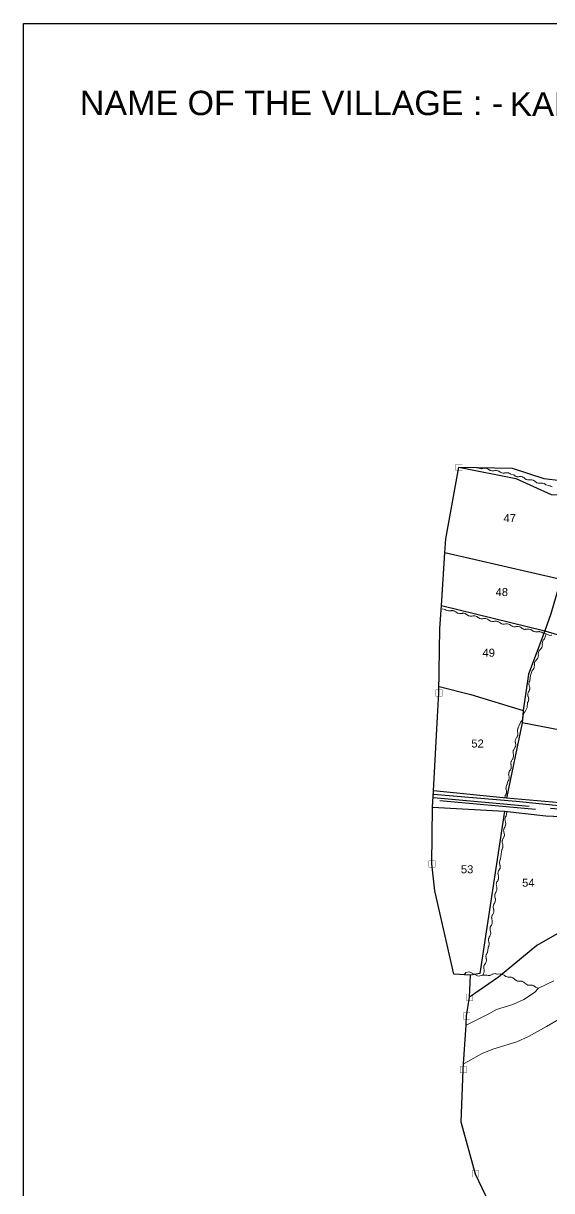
# Model space of a CAD drawing. Header units: inches. Extents: x 45 to 985, y 114 to 777.
# Drawn here: x 45.5 to 243.5, y 339.9 to 777.3 of the extents above; entities that cross this region are included whole.
import ezdxf
from ezdxf.enums import TextEntityAlignment as Align

# ---------------------------------------------------------------- set-up
doc = ezdxf.new("R2010")
doc.units = ezdxf.units.IN
doc.header["$LTSCALE"] = 15
doc.header["$MEASUREMENT"] = 0
doc.linetypes.add('ACAD_ISO02W100', pattern=[15, 12, -3])
for name, color, linetype in [('BOUNDARY', 5, 'Continuous'), ('chainage', 7, 'Continuous'), ('PLOT', 7, 'Continuous'), ('PLOT NO', 7, 'Continuous'), ('ROAD', 50, 'Continuous'), ('STONES', 3, 'Continuous'), ('STREAM', 130, 'SL'), ('TEXT', 3, 'Continuous'), ('V', 6, 'Continuous')]:
    doc.layers.add(name, color=color, linetype=linetype)
doc.styles.get("Standard").update_dxf_attribs({"font": 'arial.ttf'})
doc.linetypes.add('SL', pattern='A,8e-06,[1,streme line,S=0.066667,R=0,X=0,Y=0],-0.839413', length=0.839421)

msp = doc.modelspace()

# ---------------------------------------------------------------- linework, layer by layer
at = {"layer": 'BOUNDARY', "color": 5, "linetype": 'ACAD_ISO02W100', "ltscale": 0.2}
msp.add_lwpolyline([(226.55, 321.83), (214.89, 346.11), (209.52, 365.61), (210.32, 385.23), (210.44, 387.41), (211.43, 401.91), (211.63, 405.37), (212.74, 412.4), (213.03, 420.62), (206.81, 421.05), (199.7, 452.2), (198.59, 462.32), (198.85, 483.63), (199.19, 489.7), (200.72, 517.47), (201.2, 526.41), (201.61, 550.49), (202.16, 559.15), (203.5, 578.93), (203.82, 584.2), (208.75, 610.95), (228.65, 610.58), (240.49, 606.7), (271.53, 603.19)], dxfattribs=at)
at = {"layer": 'PLOT'}
for points in [[(208.75, 610.95), (230.11, 606.71), (243.28, 600.74), (254.97, 600.28)], [(254.97, 600.28), (246.93, 568.93), (243.18, 556.01), (240.96, 549.71), (234.75, 533.4), (232.8, 519.88), (232.49, 515.24), (226.56, 486.95)], [(283.2, 583.66), (275.07, 552.96), (270.76, 539.2), (269.48, 533.87), (262.61, 509.06), (261.73, 508.5), (246.64, 512.48), (232.49, 515.24)], [(246.93, 568.93), (203.5, 578.93)], [(202.16, 559.15), (240.96, 549.71), (256.87, 544.93), (270.76, 539.2)], [(201.27, 528.78), (213.17, 525.81), (232.8, 519.88)], [(478.89, 384.11), (464.26, 392.94), (441.65, 403.15), (420.59, 414.24), (394.3, 426.22), (381.93, 432.18), (372.33, 439.21), (367.82, 442.64), (358.37, 448.36), (349.34, 453.02), (339.59, 458.07), (333.4, 461.27), (329.32, 464.7), (322.72, 471.81), (318.41, 476.38), (298.24, 479.51), (272, 481.51), (230.2, 485.79), (199.18, 488.33)], [(246.72, 485.28), (226.56, 486.95), (199.19, 489.7)], [(198.85, 483.63), (225.84, 482.13), (241.35, 480.36), (252.72, 479.81), (276.01, 477.73), (300.56, 475.76), (301.16, 473.72), (261.65, 448.56), (254.83, 443.6), (247.3, 437.18), (237.87, 431.83), (223.6, 419.94), (212.74, 412.4)], [(225.84, 482.13), (216.54, 421.29), (213.03, 420.62)]]:
    msp.add_lwpolyline(points, dxfattribs=at)
at = {"layer": 'ROAD', "linetype": 'ACAD_ISO02W100', "ltscale": 0.2}
for points in [[(474.98, 350.53), (460.46, 361.26), (424.97, 386.63), (398.21, 405.64), (387.19, 413.62), (373.98, 422.45), (362.96, 430.45), (356.89, 436.24), (351.73, 441.95), (347.04, 446.04), (340.52, 451.08), (338.67, 452.13), (333.43, 459.05), (324.4, 471.84), (315.38, 475.86), (282.27, 478.64), (199.12, 486.23)], [(199.16, 487.24), (243.09, 483.28), (286.44, 479.29), (315.84, 476.96), (325.03, 472.57), (339.38, 453.19), (346.72, 447.85), (352.85, 442.51), (359.99, 435.14), (364.15, 431.05), (373.35, 424.05), (391.4, 411.85), (415.46, 394.42), (425.92, 387.28), (458.71, 363.82), (475.18, 351.59)]]:
    msp.add_lwpolyline(points, dxfattribs=at)
at = {"layer": 'STONES', "linetype": 'ACAD_ISO02W100', "const_width": 0.1}
for points in [[(207.59, 612.14), (210, 612.14), (210, 609.74), (207.59, 609.74)], [(200.04, 527.6), (202.45, 527.6), (202.45, 525.21), (200.04, 525.21)], [(197.43, 463.51), (199.84, 463.51), (199.84, 461.12), (197.43, 461.12)], [(211.58, 413.59), (213.99, 413.59), (213.99, 411.19), (211.58, 411.19)], [(210.47, 406.56), (212.88, 406.56), (212.88, 404.17), (210.47, 404.17)], [(209.16, 386.43), (211.57, 386.43), (211.57, 384.03), (209.16, 384.03)], [(213.73, 347.3), (216.15, 347.3), (216.15, 344.91), (213.73, 344.91)]]:
    msp.add_lwpolyline(points, close=True, dxfattribs=at)
at = {"layer": 'STREAM', "color": 4, "lineweight": 0}
for points in [[(215.76, 610.97), (215.79, 610.94), (215.93, 610.83), (216.25, 610.7), (216.3, 610.65), (216.52, 610.54), (216.95, 610.46), (217.06, 610.46), (217.16, 610.43), (217.51, 610.46), (217.65, 610.48), (217.73, 610.51), (218.02, 610.59), (218.37, 610.59), (218.46, 610.59), (218.67, 610.62), (219.1, 610.54), (219.21, 610.48), (219.32, 610.46), (219.64, 610.3), (219.72, 610.24), (219.8, 610.19), (219.91, 610.11), (220.04, 610), (220.34, 609.84), (220.42, 609.81), (220.64, 609.7), (221.07, 609.62), (221.17, 609.62), (221.28, 609.6), (221.63, 609.62), (221.74, 609.65), (221.85, 609.65), (222.14, 609.73), (222.46, 609.76), (222.57, 609.76), (222.79, 609.78), (223.22, 609.68), (223.33, 609.65), (223.43, 609.62), (223.73, 609.46), (223.84, 609.38), (223.92, 609.35), (224, 609.27), (224.16, 609.17), (224.46, 609), (224.54, 608.98), (224.75, 608.87), (225.18, 608.79), (225.29, 608.79), (225.4, 608.76), (225.75, 608.79), (225.86, 608.82), (225.94, 608.82), (226.23, 608.9), (226.58, 608.92), (226.66, 608.92), (226.91, 608.92), (227.34, 608.84), (227.44, 608.79), (227.55, 608.79), (227.85, 608.63), (227.95, 608.55), (228.04, 608.52), (228.12, 608.44), (228.14, 608.44), (229.27, 608.09), (229.41, 607.95), (229.68, 607.79), (229.76, 607.74), (229.95, 607.6), (230.38, 607.5), (230.48, 607.47), (230.59, 607.44), (230.94, 607.44), (231.05, 607.44), (231.16, 607.44), (231.45, 607.5), (231.8, 607.5), (231.88, 607.5), (232.1, 607.47), (232.53, 607.34), (232.64, 607.28), (232.75, 607.25), (233.01, 607.09), (233.12, 606.99), (233.18, 606.96), (233.28, 606.85), (233.42, 606.74), (233.71, 606.56), (233.77, 606.5), (233.96, 606.39), (234.39, 606.26), (234.49, 606.26), (234.6, 606.23), (234.95, 606.21), (235.06, 606.23), (235.17, 606.23), (235.46, 606.29), (235.81, 606.26), (235.89, 606.26), (236.11, 606.26), (236.54, 606.12), (236.65, 606.07), (236.75, 606.04), (237.05, 605.86), (237.13, 605.77), (237.21, 605.72), (237.29, 605.64), (237.43, 605.51), (237.72, 605.34), (237.78, 605.29), (237.99, 605.16), (238.4, 605.02), (238.53, 605.02), (238.61, 604.99), (238.96, 604.97), (239.1, 604.99), (239.18, 604.99), (239.47, 605.05), (239.82, 605.05), (239.9, 605.05), (240.15, 605.02), (240.55, 604.89), (240.66, 604.83), (240.76, 604.81), (241.06, 604.62), (241.14, 604.54), (241.22, 604.48), (241.3, 604.4), (242.41, 604.08), (242.94, 603.97), (243.08, 603.86), (243.4, 603.73), (243.48, 603.7), (243.7, 603.62)], [(202.47, 557.95), (203.6, 557.68), (203.71, 557.6), (203.79, 557.55), (203.87, 557.47), (204.17, 557.31), (204.27, 557.31), (204.38, 557.25), (204.81, 557.15), (205.05, 557.15), (205.13, 557.15), (205.48, 557.15), (205.78, 557.23), (205.86, 557.23), (205.97, 557.25), (206.32, 557.25), (206.43, 557.23), (206.53, 557.23), (206.96, 557.12), (207.18, 557.01), (207.23, 556.98), (207.56, 556.82), (207.69, 556.69), (207.8, 556.61), (207.85, 556.58), (207.96, 556.5), (208.26, 556.34), (208.36, 556.31), (208.47, 556.26), (208.9, 556.15), (209.12, 556.15), (209.2, 556.15), (209.55, 556.18), (209.84, 556.23), (209.92, 556.23), (210.06, 556.26), (210.41, 556.26), (210.52, 556.26), (210.62, 556.26), (211.05, 556.15), (211.24, 556.04), (211.32, 555.99), (211.62, 555.83), (211.78, 555.72), (211.86, 555.64), (211.94, 555.59), (212.02, 555.5), (212.35, 555.34), (212.45, 555.32), (212.53, 555.26), (212.97, 555.15), (213.21, 555.18), (213.29, 555.18), (213.64, 555.18), (213.93, 555.24), (214.01, 555.26), (214.15, 555.29), (214.47, 555.29), (214.58, 555.26), (214.69, 555.26), (215.12, 555.15), (215.33, 555.05), (215.41, 554.99), (215.71, 554.86), (215.84, 554.72), (215.95, 554.64), (216.01, 554.59), (216.11, 554.51), (216.41, 554.37), (216.52, 554.35), (216.63, 554.29), (217.06, 554.19), (217.27, 554.19), (217.38, 554.19), (217.7, 554.19), (218, 554.27), (218.11, 554.27), (218.21, 554.29), (218.56, 554.29), (218.67, 554.27), (218.78, 554.27), (219.21, 554.16), (219.4, 554.08), (219.48, 554.02), (219.77, 553.86), (219.94, 553.73), (220.02, 553.67), (220.1, 553.62), (220.18, 553.54), (220.5, 553.38), (220.61, 553.35), (220.69, 553.3), (221.12, 553.19), (221.36, 553.19), (221.44, 553.22), (221.79, 553.22), (222.09, 553.27), (222.17, 553.27), (222.3, 553.32), (222.63, 553.32), (222.73, 553.3), (222.87, 553.3), (223.3, 553.19), (223.49, 553.08), (223.57, 553.03), (223.86, 552.87), (224, 552.76), (224.11, 552.68), (224.19, 552.63), (224.27, 552.54), (224.56, 552.38), (224.67, 552.36), (224.78, 552.3), (225.21, 552.22), (225.43, 552.22), (225.53, 552.22), (225.86, 552.22), (226.18, 552.3), (226.26, 552.3), (226.37, 552.33), (226.72, 552.33), (226.82, 552.3), (226.93, 552.3), (227.36, 552.19), (227.58, 552.09), (227.63, 552.06), (227.95, 551.9), (228.09, 551.76), (228.17, 551.68), (228.25, 551.66), (228.36, 551.58), (228.65, 551.41), (228.76, 551.39), (228.87, 551.33), (229.3, 551.23), (229.52, 551.23), (229.6, 551.23), (229.95, 551.23), (230.24, 551.31), (230.32, 551.31), (230.46, 551.33), (230.81, 551.33), (230.92, 551.31), (231.02, 551.31), (231.45, 551.23), (231.64, 551.12), (231.72, 551.06), (232.02, 550.9), (232.15, 550.8), (232.26, 550.71), (232.34, 550.66), (232.42, 550.58), (232.72, 550.42), (232.83, 550.39), (232.93, 550.34), (233.36, 550.23), (233.61, 550.23), (233.69, 550.26), (234.04, 550.26), (234.33, 550.31), (234.41, 550.34), (234.52, 550.36), (234.87, 550.36), (234.98, 550.34), (235.09, 550.34), (235.52, 550.23), (235.73, 550.12), (235.81, 550.07), (236.11, 549.91), (236.24, 549.8), (236.35, 549.72), (236.4, 549.66), (236.51, 549.58), (236.81, 549.42), (236.92, 549.4), (237.02, 549.37), (237.45, 549.26), (237.67, 549.26), (237.75, 549.26), (238.1, 549.26), (238.4, 549.34), (238.5, 549.34), (238.61, 549.37), (238.96, 549.37), (239.07, 549.34), (239.18, 549.34), (239.61, 549.23), (239.8, 549.13), (239.88, 549.1), (240.17, 548.94), (240.33, 548.8), (241.46, 548.53), (240.74, 546.62), (240.6, 546.49), (240.39, 546.22), (240.33, 546.14), (240.2, 545.95), (240.06, 545.55), (240.04, 545.44), (240.01, 545.33), (239.96, 544.98), (239.98, 544.87), (239.96, 544.77), (240.01, 544.47), (239.96, 544.12), (239.96, 544.04), (239.93, 543.83), (239.77, 543.39), (239.72, 543.31), (239.66, 543.21), (239.47, 542.94), (239.39, 542.83), (239.34, 542.78), (239.23, 542.69), (239.1, 542.56), (238.91, 542.29), (238.85, 542.21), (238.72, 542.02), (238.56, 541.62), (238.56, 541.51), (238.5, 541.4), (238.48, 541.05), (238.48, 540.95), (238.48, 540.87), (238.5, 540.54), (238.48, 540.19), (238.48, 540.11), (238.45, 539.9), (238.29, 539.47), (238.21, 539.38), (238.18, 539.28), (237.99, 539.01), (237.89, 538.93), (237.83, 538.85), (237.75, 538.77), (237.62, 538.63), (237.43, 538.36), (237.35, 538.28), (237.24, 538.12), (237.08, 537.69), (237.05, 537.58), (237.02, 537.47), (236.97, 537.15), (237, 537.02), (237, 536.94), (237.02, 536.61), (236.97, 536.29), (236.97, 536.18), (236.94, 535.97), (236.78, 535.56), (236.73, 535.46), (236.67, 535.35), (236.49, 535.08), (236.4, 535), (236.35, 534.92), (236.24, 534.84), (235.52, 532.93), (235.33, 531.12), (235.25, 530.96), (235.11, 530.64), (235.09, 530.56), (235.01, 530.34), (234.95, 529.91), (234.98, 529.8), (234.98, 529.7), (235.01, 529.35), (235.06, 529.24), (235.09, 529.16), (235.19, 528.86), (235.25, 528.51), (235.25, 528.43), (235.3, 528.22), (235.25, 527.79), (235.19, 527.68), (235.19, 527.57), (235.09, 527.25), (235.01, 527.14), (234.98, 527.06), (234.9, 526.95), (234.82, 526.79), (234.68, 526.47), (234.66, 526.39), (234.57, 526.17), (234.55, 525.74), (234.55, 525.63), (234.55, 525.53), (234.6, 525.18), (234.63, 525.07), (234.66, 524.99), (234.76, 524.69), (234.82, 524.34), (234.82, 524.26), (234.87, 524.05), (234.82, 523.59), (234.79, 523.48), (234.76, 523.37), (234.66, 523.05), (234.57, 522.97), (234.55, 522.89), (234.49, 522.78), (234.31, 520.98), (233.61, 519.42), (233.47, 519.28), (233.26, 519.01), (233.2, 518.96), (233.04, 518.77), (232.88, 518.37), (232.85, 518.26), (232.8, 518.15), (232.75, 517.83), (232.75, 517.69), (232.75, 517.61), (232.77, 517.32), (232.72, 516.97), (232.69, 516.89), (232.66, 516.64), (232.48, 516.24), (232.42, 516.16), (232.37, 516.05), (232.15, 515.78), (232.07, 515.7), (231.99, 515.65), (231.91, 515.57), (231.21, 514.01), (231.16, 513.77), (231.05, 513.6), (230.92, 513.31), (230.86, 513.23), (230.75, 513.01), (230.67, 512.58), (230.67, 512.47), (230.65, 512.37), (230.67, 512.02), (230.7, 511.91), (230.73, 511.83), (230.81, 511.53), (230.81, 511.18), (230.83, 511.1), (230.83, 510.86), (230.75, 510.43), (230.7, 510.32), (230.67, 510.21), (230.54, 509.92), (230.46, 509.81), (230.4, 509.73), (230.35, 509.65), (230.22, 509.49), (230.08, 509.19), (230.03, 509.11), (229.95, 508.89), (229.84, 508.46), (229.87, 508.36), (229.84, 508.25), (229.84, 507.9), (229.89, 507.79), (229.89, 507.71), (229.97, 507.41), (230, 507.06), (230, 506.98), (230, 506.74), (229.92, 506.31), (229.87, 506.2), (229.87, 506.1), (229.7, 505.8), (229.62, 505.69), (229.6, 505.61), (229.52, 505.53), (229.41, 505.37), (229.25, 505.07), (229.22, 504.99), (229.11, 504.78), (229.03, 504.35), (229.03, 504.24), (229, 504.13), (229.03, 503.78), (229.06, 503.67), (229.06, 503.59), (229.14, 503.3), (229.17, 502.95), (229.17, 502.87), (229.19, 502.62), (229.11, 502.19), (229.06, 502.09), (229.03, 501.98), (228.9, 501.68), (228.82, 501.57), (228.76, 501.52), (228.68, 501.41), (228.57, 501.25), (228.44, 500.96), (228.39, 500.88), (228.28, 500.69), (228.2, 500.23), (228.2, 500.12), (228.2, 500.01), (228.2, 499.66), (228.22, 499.56), (228.25, 499.48), (228.33, 499.18), (228.33, 498.83), (228.36, 498.75), (228.36, 498.51), (228.28, 498.08), (228.22, 498), (228.2, 497.86), (228.06, 497.56), (227.98, 497.46), (227.93, 497.4), (227.87, 497.3), (227.74, 497.16), (227.6, 496.84), (227.55, 496.76), (227.47, 496.57), (227.39, 496.14), (227.39, 496), (227.36, 495.9), (227.39, 495.57), (227.42, 495.44), (227.42, 495.36), (227.5, 495.06), (227.52, 494.71), (227.52, 494.63), (227.55, 494.42), (227.44, 493.96), (227.42, 493.88), (227.39, 493.77), (227.23, 493.45), (227.15, 493.34), (227.12, 493.29), (227.04, 493.18), (226.99, 492.94), (226.85, 492.1), (226.74, 491.97), (226.61, 491.64), (226.56, 491.56), (226.47, 491.38), (226.39, 490.94), (226.39, 490.81), (226.37, 490.7), (226.39, 490.38), (226.45, 490.25), (226.45, 490.16), (226.53, 489.87), (226.56, 489.52), (226.58, 489.44), (226.58, 489.22), (226.5, 488.79), (226.47, 488.68), (226.45, 488.58), (226.31, 488.25), (226.23, 488.15), (226.18, 488.09), (226.12, 487.98), (225.96, 487.15)], [(243.54, 548), (243.46, 548), (243.35, 548.02), (242.81, 547.92), (241.46, 548.53)], [(210.7, 420.81), (211.32, 421.68), (212.7, 421.89), (215.95, 420.3), (217.67, 420.63), (217.7, 420.79), (217.81, 420.95), (217.97, 421.24), (218, 421.33), (218.11, 421.54), (218.19, 421.97), (218.19, 422.08), (218.21, 422.19), (218.19, 422.54), (218.16, 422.64), (218.16, 422.73), (218.08, 423.02), (218.05, 423.37), (218.05, 423.45), (218.02, 423.69), (218.11, 424.12), (218.16, 424.23), (218.19, 424.34), (218.32, 424.64), (218.4, 424.74), (218.46, 424.8), (218.54, 424.9), (218.64, 425.07), (218.78, 425.36), (218.83, 425.44), (218.94, 425.63), (219.02, 426.09), (219.02, 426.2), (219.02, 426.3), (219.02, 426.63), (218.99, 426.76), (218.97, 426.84), (218.89, 427.14), (218.89, 427.49), (218.86, 427.57), (218.86, 427.81), (218.94, 428.24), (218.99, 428.32), (219.02, 428.43), (219.15, 428.75), (219.24, 428.86), (219.29, 428.91), (219.34, 429.02), (219.4, 429.18), (219.64, 430.96), (219.75, 431.12), (219.88, 431.44), (219.91, 431.5), (219.99, 431.71), (220.07, 432.17), (220.04, 432.28), (220.07, 432.39), (220.02, 432.71), (219.99, 432.84), (219.96, 432.92), (219.88, 433.22), (219.83, 433.57), (219.83, 433.65), (219.8, 433.87), (219.85, 434.3), (219.91, 434.4), (219.91, 434.51), (220.04, 434.84), (220.12, 434.94), (220.15, 435.02), (220.23, 435.13), (220.34, 435.27), (220.47, 435.59), (220.5, 435.67), (220.58, 435.88), (220.66, 436.32), (220.64, 436.42), (220.66, 436.53), (220.61, 436.88), (220.58, 436.99), (220.55, 437.07), (220.47, 437.36), (220.42, 437.71), (220.42, 437.8), (220.39, 438.04), (220.45, 438.47), (220.5, 438.58), (220.5, 438.68), (220.64, 439.01), (220.72, 439.09), (220.74, 439.17), (220.82, 439.28), (220.93, 439.44), (221.04, 439.73), (221.09, 439.81), (221.17, 440.03), (221.23, 440.46), (221.23, 440.59), (221.25, 440.7), (221.2, 441.02), (221.17, 441.16), (221.15, 441.24), (221.07, 441.54), (221.01, 441.86), (221.01, 441.97), (220.98, 442.18), (221.04, 442.61), (221.09, 442.72), (221.09, 442.83), (221.23, 443.15), (221.31, 443.26), (221.33, 443.34), (221.42, 443.42), (221.52, 443.58), (221.63, 443.9), (221.68, 443.98), (221.77, 444.2), (221.82, 444.63), (221.82, 444.74), (221.82, 444.85), (221.79, 445.2), (221.77, 445.3), (221.74, 445.38), (221.63, 445.68), (221.6, 446.03), (221.6, 446.11), (221.58, 446.33), (221.63, 446.78), (221.68, 446.89), (221.68, 447), (221.82, 447.29), (221.9, 447.4), (221.93, 447.48), (222.01, 447.59), (222.09, 447.73), (222.22, 448.05), (222.28, 448.13), (222.36, 448.34), (222.41, 448.78), (222.41, 448.88), (222.41, 449.02), (222.38, 449.34), (222.36, 449.45), (222.33, 449.56), (222.22, 449.85), (222.2, 450.17), (222.17, 450.26), (222.17, 450.5), (222.22, 450.93), (222.25, 451.04), (222.28, 451.14), (222.41, 451.47), (222.46, 451.57), (222.52, 451.63), (222.57, 451.74), (222.68, 451.9), (222.81, 452.22), (222.87, 452.3), (222.95, 452.49), (223, 452.95), (223, 453.05), (223, 453.16), (222.98, 453.51), (222.92, 453.62), (222.92, 453.7), (222.81, 454), (222.79, 454.35), (222.76, 454.43), (222.73, 454.64), (222.81, 455.07), (222.84, 455.18), (222.87, 455.29), (223, 455.61), (223.06, 455.72), (223.11, 455.8), (223.16, 455.91), (223.27, 456.04), (223.41, 456.36), (223.46, 456.44), (223.54, 456.66), (223.6, 457.09), (223.6, 457.2), (223.6, 457.31), (223.57, 457.66), (223.51, 457.76), (223.51, 457.84), (223.41, 458.14), (223.38, 458.49), (223.35, 458.57), (223.33, 458.81), (223.41, 459.24), (223.43, 459.35), (223.46, 459.46), (223.6, 459.78), (223.65, 459.86), (223.7, 459.94), (223.76, 460.05), (223.86, 460.21), (224, 460.51), (224.03, 460.59), (224.13, 460.8), (224.19, 461.23), (224.16, 461.37), (224.19, 461.48), (224.16, 461.8), (224.11, 461.93), (224.11, 462.02), (224, 462.31), (223.97, 462.63), (223.95, 462.74), (223.92, 462.96), (224, 463.39), (224.03, 463.5), (224.05, 463.6), (224.16, 463.93), (224.24, 464.03), (224.29, 464.11), (224.35, 464.2), (224.59, 465.97), (224.83, 467.75), (224.94, 467.91), (225.05, 468.23), (225.1, 468.31), (225.18, 468.53), (225.24, 468.96), (225.21, 469.07), (225.24, 469.17), (225.18, 469.52), (225.16, 469.63), (225.13, 469.71), (225.02, 470.01), (224.99, 470.36), (224.97, 470.44), (224.94, 470.65), (224.99, 471.11), (225.05, 471.22), (225.05, 471.33), (225.18, 471.65), (225.24, 471.73), (225.29, 471.81), (225.34, 471.92), (225.45, 472.08), (225.59, 472.4), (225.61, 472.48), (225.69, 472.67), (225.75, 473.13), (225.75, 473.24), (225.75, 473.34), (225.72, 473.69), (225.67, 473.8), (225.67, 473.88), (225.56, 474.18), (225.51, 474.53), (225.51, 474.61), (225.48, 474.83), (225.53, 475.26), (225.56, 475.36), (225.59, 475.47), (225.69, 475.79), (225.78, 475.9), (225.8, 475.98), (225.88, 476.09), (225.99, 476.25), (226.1, 476.55), (226.15, 476.63), (226.23, 476.84), (226.29, 477.27), (226.26, 477.41), (226.29, 477.52), (226.23, 477.84), (226.21, 477.97), (226.18, 478.05), (226.07, 478.35), (226.04, 478.67), (226.02, 478.75), (225.99, 479), (226.04, 479.43), (226.1, 479.53), (226.1, 479.64), (226.23, 479.97), (226.29, 480.07), (226.34, 480.15), (226.39, 480.26), (226.64, 482.04)], [(238.58, 415.73), (237.4, 416.19), (237.29, 416.32), (237, 416.51), (236.94, 416.56), (236.75, 416.7), (236.35, 416.86), (236.22, 416.86), (236.14, 416.91), (235.79, 416.94), (235.65, 416.94), (235.57, 416.94), (235.27, 416.91), (234.92, 416.94), (234.84, 416.94), (234.6, 416.97), (234.2, 417.13), (234.12, 417.21), (234.01, 417.24), (233.71, 417.42), (233.63, 417.53), (233.58, 417.58), (233.5, 417.67), (233.36, 417.8), (233.09, 418.02), (233.01, 418.07), (232.83, 418.2), (232.42, 418.34), (232.31, 418.37), (232.21, 418.39), (231.86, 418.45), (231.75, 418.42), (231.64, 418.45), (231.35, 418.39), (231, 418.45), (230.92, 418.45), (230.7, 418.47), (230.27, 418.63), (230.19, 418.69), (230.08, 418.74), (229.81, 418.93), (229.73, 419.01), (229.65, 419.09), (229.57, 419.17), (229.43, 419.31), (229.17, 419.5), (229.11, 419.55), (228.92, 419.68), (228.49, 419.85), (228.39, 419.87), (228.28, 419.9), (227.95, 419.95), (227.82, 419.93), (227.74, 419.93), (227.42, 419.9), (227.09, 419.95), (227.01, 419.95), (226.77, 419.98), (226.37, 420.14), (226.26, 420.2), (226.18, 420.22), (225.88, 420.44), (225.8, 420.52), (225.72, 420.57), (225.64, 420.68), (224.48, 421.11), (223.16, 421.03), (223, 421.08), (222.65, 421.14), (222.57, 421.16), (222.36, 421.22), (221.9, 421.19), (221.79, 421.14), (221.68, 421.14), (221.36, 421.03), (221.25, 420.98), (221.17, 420.92), (220.9, 420.76), (220.58, 420.68), (220.5, 420.63), (220.29, 420.57), (219.85, 420.52), (219.75, 420.55), (219.64, 420.55), (219.29, 420.6), (219.18, 420.65), (219.1, 420.68), (218.99, 420.71), (217.67, 420.63)]]:
    msp.add_lwpolyline(points, dxfattribs=at)
at = {"layer": 'STREAM', "color": 4, "linetype": 'ByBlock', "lineweight": 0}
for points in [[(211.49, 401.92), (219.88, 406.2), (222.81, 407.82), (228.98, 409.67), (233.09, 411.5), (237.08, 414.19), (238.58, 415.73), (244.24, 418.55)], [(246.28, 404.21), (241.52, 401.36), (234.84, 397.72), (230.4, 395.71), (225.99, 394.36), (221.42, 392.91), (217.46, 391.27), (212.13, 388.31), (210.49, 387.42)]]:
    msp.add_lwpolyline(points, dxfattribs=at)
at = {"layer": 'V', "color": 0}
msp.add_lwpolyline([(45.5, 777.3), (984.9, 777.3), (984.9, 113.8), (45.5, 113.8)], close=True, dxfattribs=at)

# ---------------------------------------------------------------- texts
at = {"layer": 'chainage', "color": 5}
msp.add_text('NAME OF THE VILLAGE : - ', height=9.1239, dxfattribs=at).set_placement((66.67, 742.91))
at = {"layer": 'PLOT NO', "linetype": 'ACAD_ISO02W100'}
for s, p in [('47', (227.75, 591.9)), ('48', (224.8, 564.2)), ('49', (219.89, 541.48)), ('52', (215.72, 507.46)), ('53', (211.8, 460.33)), ('54', (234.74, 455.3))]:
    msp.add_text(s, height=3, dxfattribs=at).set_placement(p, align=Align.MIDDLE_CENTER)
at = {"layer": 'TEXT', "color": 1}
msp.add_text('KAMBALAPALLE', height=8.8653, dxfattribs=at).set_placement((276.38, 747.08), align=Align.MIDDLE_CENTER)

doc.saveas('drawing.dxf')
